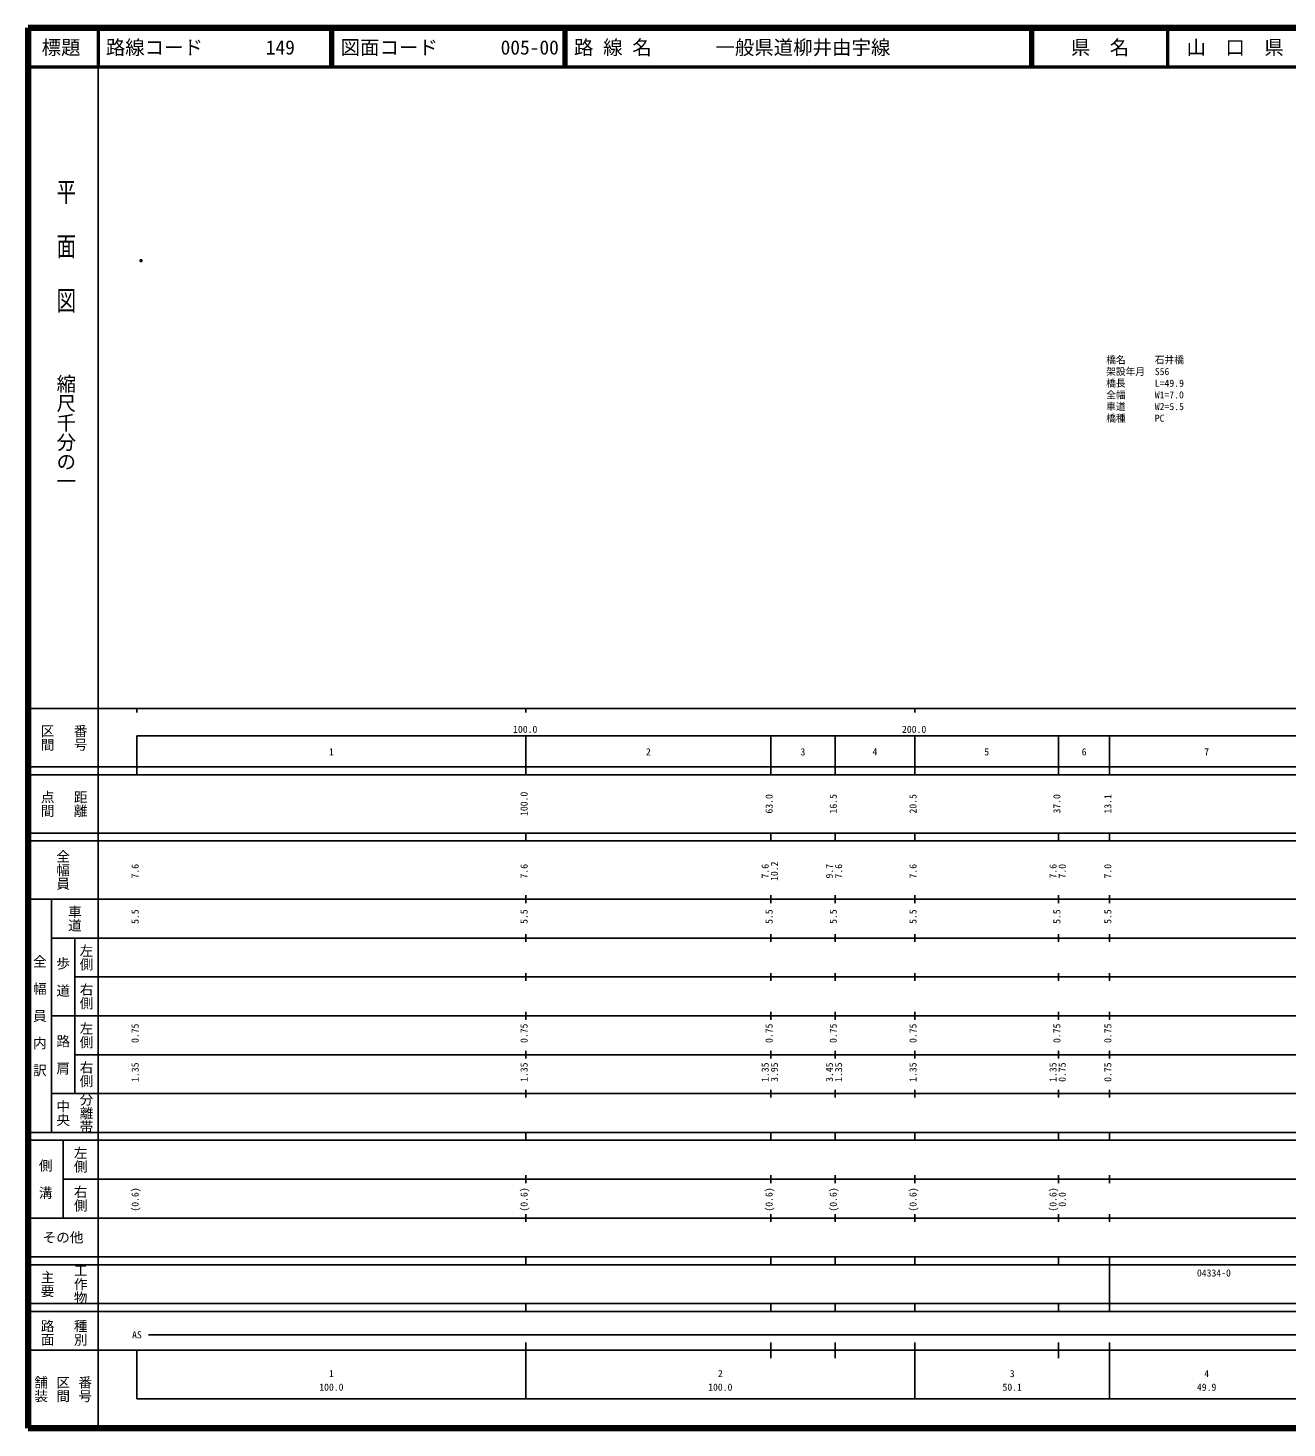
# Model space of a CAD drawing. Units: millimetres on the paper, with parts at other scales. Extents: x 40 to 680, y 20 to 380.
# Drawn here: x 40 to 363.7, y 20 to 380 of the extents above; entities that cross this region are included whole.
import ezdxf
from ezdxf.enums import TextEntityAlignment as Align

# ---------------------------------------------------------------- set-up
doc = ezdxf.new("R2010")
doc.units = ezdxf.units.MM
doc.header["$PDMODE"] = 32
doc.header["$PDSIZE"] = 0.5
for name, color, linetype in [('M-OTRS', 6, 'Continuous'), ('M-STR-HTXT', 7, 'Continuous'), ('M-TTL-TXT', 7, 'Continuous')]:
    doc.layers.add(name, color=color, linetype=linetype)
for name, color, linetype, lineweight in [('M-TTL', 2, 'Continuous', 140), ('M-TTL-BAND', 7, 'Continuous', 25), ('M-TTL-LINE', 7, 'Continuous', 50)]:
    doc.layers.add(name, color=color, linetype=linetype, lineweight=lineweight)
doc.styles.add('@ＭＳ ゴシック', font='')
doc.styles.add('ＭＳ ゴシック', font='')
doc.styles.get('@ＭＳ ゴシック').set_extended_font_data('@MS Gothic')
doc.styles.get('ＭＳ ゴシック').set_extended_font_data('MS Gothic')

msp = doc.modelspace()

# ---------------------------------------------------------------- linework, layer by layer
at = {"layer": 'M-OTRS'}
msp.add_point((69.055, 320.176), dxfattribs=at)
at = {"layer": 'M-TTL'}
for p, q in [((40, 380), (40, 20)), ((680, 380), (40, 380)), ((40, 20), (680, 20))]:
    msp.add_line(p, q, dxfattribs=at)
at = {"layer": 'M-TTL-BAND'}
for p, q in [((58, 370), (58, 20)), ((40, 205), (579, 205)), ((68, 205), (68, 204)), ((168, 205), (168, 204)), ((268, 205), (268, 204)), ((68, 198), (579, 198)), ((68, 198), (68, 188)), ((168, 188), (168, 198)), ((231, 188), (231, 198)), ((247.5, 188), (247.5, 198)), ((268, 188), (268, 198)), ((305, 188), (305, 198)), ((318.1, 188), (318.1, 198)), ((40, 190), (579, 190)), ((40, 188), (579, 188)), ((40, 173), (579, 173)), ((168, 171), (168, 173)), ((231, 171), (231, 173)), ((247.5, 171), (247.5, 173)), ((268, 171), (268, 173)), ((305, 171), (305, 173)), ((318.1, 171), (318.1, 173)), ((40, 171), (579, 171)), ((40, 156), (579, 156)), ((46, 96), (46, 156)), ((168, 155), (168, 157)), ((231, 155), (231, 157)), ((247.5, 155), (247.5, 157)), ((268, 155), (268, 157)), ((305, 155), (305, 157)), ((318.1, 155), (318.1, 157)), ((46, 146), (579, 146)), ((52, 146), (52, 106)), ((168, 145), (168, 147)), ((231, 145), (231, 147)), ((247.5, 145), (247.5, 147)), ((268, 145), (268, 147)), ((305, 145), (305, 147)), ((318.1, 145), (318.1, 147)), ((168, 135), (168, 137)), ((231, 135), (231, 137)), ((247.5, 135), (247.5, 137)), ((268, 135), (268, 137)), ((305, 135), (305, 137)), ((318.1, 135), (318.1, 137)), ((52, 136), (579, 136)), ((46, 126), (579, 126)), ((168, 125), (168, 127)), ((231, 125), (231, 127)), ((247.5, 125), (247.5, 127)), ((268, 125), (268, 127)), ((305, 125), (305, 127)), ((318.1, 125), (318.1, 127)), ((52, 116), (579, 116)), ((168, 115), (168, 117)), ((231, 115), (231, 117)), ((247.5, 115), (247.5, 117)), ((268, 115), (268, 117)), ((305, 115), (305, 117)), ((318.1, 115), (318.1, 117)), ((46, 106), (579, 106)), ((168, 105), (168, 107)), ((231, 105), (231, 107)), ((247.5, 105), (247.5, 107)), ((268, 105), (268, 107)), ((305, 105), (305, 107)), ((318.1, 105), (318.1, 107)), ((40, 96), (579, 96)), ((40, 94), (579, 94)), ((49, 94), (49, 74)), ((168, 94), (168, 96)), ((231, 94), (231, 96)), ((247.5, 94), (247.5, 96)), ((268, 94), (268, 96)), ((305, 94), (305, 96)), ((318.1, 94), (318.1, 96)), ((49, 84), (579, 84)), ((168, 83), (168, 85)), ((231, 83), (231, 85)), ((247.5, 83), (247.5, 85)), ((268, 83), (268, 85)), ((305, 83), (305, 85)), ((318.1, 83), (318.1, 85)), ((40, 74), (579, 74)), ((168, 73), (168, 75)), ((231, 73), (231, 75)), ((247.5, 73), (247.5, 75)), ((268, 73), (268, 75)), ((305, 73), (305, 75)), ((318.1, 73), (318.1, 75)), ((40, 64), (579, 64)), ((40, 62), (579, 62)), ((168, 62), (168, 64)), ((231, 62), (231, 64)), ((247.5, 62), (247.5, 64)), ((268, 62), (268, 64)), ((305, 62), (305, 64)), ((318.1, 62), (318.1, 64)), ((318.1, 52), (318.1, 62)), ((40, 52), (579, 52)), ((168, 50), (168, 52)), ((231, 50), (231, 52)), ((247.5, 50), (247.5, 52)), ((268, 50), (268, 52)), ((305, 50), (305, 52)), ((318.1, 50), (318.1, 52)), ((40, 50), (579, 50)), ((71, 44), (565, 44)), ((40, 40), (579, 40)), ((68, 40), (68, 27.5)), ((168, 27.5), (168, 42)), ((231, 38), (231, 42)), ((247.5, 38), (247.5, 42)), ((268, 27.5), (268, 42)), ((305, 38), (305, 42)), ((318.1, 27.5), (318.1, 42)), ((68, 27.5), (579, 27.5))]:
    msp.add_line(p, q, dxfattribs=at)
at = {"layer": 'M-TTL-LINE'}
for p, q in [((58, 380), (58, 370)), ((117.75, 380), (117.75, 370)), ((118.25, 380), (118.25, 370)), ((177.75, 380), (177.75, 370)), ((178.25, 380), (178.25, 370)), ((297.75, 380), (297.75, 370)), ((298.25, 380), (298.25, 370)), ((333, 380), (333, 370)), ((40, 370), (680, 370))]:
    msp.add_line(p, q, dxfattribs=at)

# ---------------------------------------------------------------- texts
at = {"layer": 'M-STR-HTXT', "style": 'ＭＳ ゴシック'}
for s, p in [('橋名\u3000\u3000\u3000石井橋', (317.22, 293.194)), ('架設年月\u3000S56', (317.22, 290.194)), ('橋長\u3000\u3000\u3000L=49.9', (317.22, 287.194)), ('全幅\u3000\u3000\u3000W1=7.0', (317.22, 284.194)), ('橋種\u3000\u3000\u3000PC', (317.22, 278.194)), ('車道\u3000\u3000\u3000W2=5.5', (317.22, 281.194))]:
    msp.add_text(s, height=1.833, dxfattribs=at).set_placement(p, align=Align.BOTTOM_LEFT)
at = {"layer": 'M-TTL-BAND', "style": '@ＭＳ ゴシック', "width": 1.4}
msp.add_text('平  面  図', height=3.666, rotation=270, dxfattribs=at).set_placement((49.777, 306.475), align=Align.MIDDLE_RIGHT)
at = {"layer": 'M-TTL-BAND', "style": '@ＭＳ ゴシック'}
msp.add_text('縮尺千分の一', height=3.666, rotation=270, dxfattribs=at).set_placement((49.777, 261.03), align=Align.MIDDLE_RIGHT)
for s, p in [('区間', (45, 197.5)), ('番号', (53.5, 197.5)), ('点間', (45, 180.5)), ('距離', (53.5, 180.5)), ('全幅員', (49, 163.5)), ('車道', (52, 151)), ('左側', (55, 141)), ('全\u3000幅\u3000員\u3000内\u3000訳', (43, 126)), ('歩\u3000道', (49, 136)), ('右側', (55, 131)), ('左側', (55, 121)), ('路\u3000肩', (49, 116)), ('右側', (55, 111)), ('分離帯', (55, 101)), ('中央', (49, 101)), ('左側', (53.5, 89)), ('側\u3000溝', (44.5, 84)), ('右側', (53.5, 79)), ('工作物', (53.5, 57)), ('主要', (45, 57)), ('路面', (45, 44.5)), ('種別', (53.5, 44.5)), ('舗装', (43.333, 30)), ('区間', (49, 30)), ('番号', (54.667, 30))]:
    msp.add_text(s, height=2.566, rotation=270, dxfattribs=at).set_placement(p, align=Align.MIDDLE_CENTER)
at = {"layer": 'M-TTL-BAND', "style": 'ＭＳ ゴシック'}
for s, p in [('100.0', (167.844, 198.195)), ('200.0', (267.844, 198.195)), ('1', (118, 192.405)), ('2', (199.5, 192.405)), ('3', (239.25, 192.405)), ('4', (257.75, 192.405)), ('5', (286.5, 192.405)), ('6', (311.55, 192.405)), ('7', (343.05, 192.405)), ('AS', (68, 42.5)), ('1', (118, 32.523)), ('2', (218, 32.523)), ('3', (293.05, 32.523)), ('4', (343.05, 32.523)), ('100.0', (118, 29.033)), ('100.0', (218, 29.033)), ('50.1', (293.05, 29.033)), ('49.9', (343.05, 29.033))]:
    msp.add_text(s, height=1.833, dxfattribs=at).set_placement(p, align=Align.BOTTOM_CENTER)
for s, p in [('100.0', (169, 180.5)), ('63.0', (232, 180.5)), ('16.5', (248.5, 180.5)), ('20.5', (269, 180.5)), ('37.0', (306, 180.5)), ('13.1', (319.1, 180.5)), ('7.6', (69, 163.174)), ('7.6', (169, 163.174)), ('7.6', (231, 163.174)), ('10.2', (233.37, 163.174)), ('9.7', (247.5, 163.174)), ('7.6', (249.87, 163.174)), ('7.6', (269, 163.174)), ('7.6', (305, 163.174)), ('7.0', (307.37, 163.174)), ('7.0', (319.1, 163.174)), ('5.5', (69, 151.5)), ('5.5', (169, 151.5)), ('5.5', (232, 151.5)), ('5.5', (248.5, 151.5)), ('5.5', (269, 151.5)), ('5.5', (306, 151.5)), ('5.5', (319.1, 151.5)), ('0.75', (69, 121.5)), ('0.75', (169, 121.5)), ('0.75', (232, 121.5)), ('0.75', (248.5, 121.5)), ('0.75', (269, 121.5)), ('0.75', (306, 121.5)), ('0.75', (319.1, 121.5)), ('1.35', (69, 111.5)), ('1.35', (169, 111.5)), ('1.35', (231, 111.5)), ('3.95', (233.37, 111.5)), ('3.45', (247.5, 111.5)), ('1.35', (249.87, 111.5)), ('1.35', (269, 111.5)), ('1.35', (305, 111.5)), ('0.75', (307.37, 111.5)), ('0.75', (319.1, 111.5)), ('(0.6)', (69, 78.764)), ('(0.6)', (169, 78.764)), ('(0.6)', (232, 78.764)), ('(0.6)', (248.5, 78.764)), ('(0.6)', (269, 78.764)), ('(0.6)', (305, 78.764)), ('0.0', (307.37, 78.764))]:
    msp.add_text(s, height=1.833, rotation=90, dxfattribs=at).set_placement(p, align=Align.BOTTOM_CENTER)
msp.add_text('その他', height=2.566, dxfattribs=at).set_placement((49, 69), align=Align.MIDDLE_CENTER)
msp.add_text('04334-0', height=1.833, dxfattribs=at).set_placement((340.55, 58.405), align=Align.BOTTOM_LEFT)
at = {"layer": 'M-TTL-TXT', "style": 'ＭＳ ゴシック'}
for s, p in [('標題', (48.5, 375)), ('県\u3000名', (315.625, 375)), ('山\u3000口\u3000県', (350.375, 375))]:
    msp.add_text(s, height=3.666, dxfattribs=at).set_placement(p, align=Align.MIDDLE_CENTER)
for s, p in [('路線コード', (60, 375)), ('149', (101.142, 375)), ('149', (101.142, 375)), ('149', (101.142, 375)), ('図面コード', (120.38, 375)), ('005-00', (161.521, 375)), ('路 線 名', (180.38, 375)), ('一般県道柳井由宇線', (216.734, 375))]:
    msp.add_text(s, height=3.666, dxfattribs=at).set_placement(p, align=Align.MIDDLE_LEFT)

doc.saveas('drawing.dxf')
